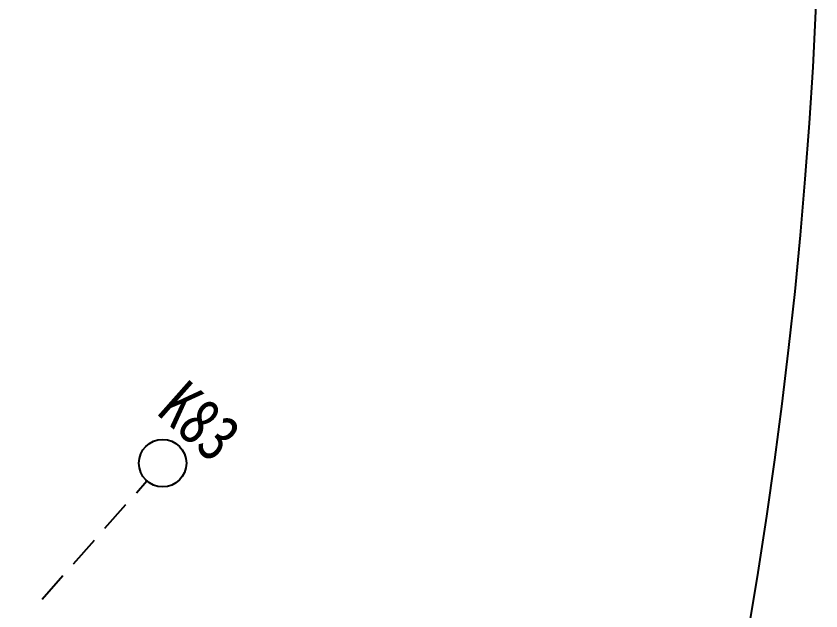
# Model space of a CAD drawing. Header units: inches. Extents: x 510447 to 606954, y 1095553 to 1134812.
# Drawn here: x 542854 to 544126, y 1124694 to 1125634 of the extents above; entities that cross this region are included whole.
import ezdxf

# ---------------------------------------------------------------- set-up
doc = ezdxf.new("R2010")
doc.units = ezdxf.units.IN
doc.header["$MEASUREMENT"] = 0
doc.linetypes.add('Kilométrica grande$1$JIS_02_2.0', pattern=[3, 2, -1])
doc.layers.add('Kilométrica grande$0$0-KM GRANDE', color=220, linetype='Continuous')
doc.styles.add('Kilométrica grande$0$哥Arial', font='Arial.ttf', dxfattribs={"width": 0.8})

# ---------------------------------------------------------------- blocks, each defined once
blk = doc.blocks.new('Kilométrica grande')
at = {"color": 1}
blk.add_arc((536167.2, 1126006.6), 7959.1, 349.65012, 149.58313, dxfattribs=at)
at = {"layer": 'Kilométrica grande$0$0-KM GRANDE', "linetype": 'Kilométrica grande$1$JIS_02_2.0', "lineweight": -3, "ltscale": 25}
blk.add_line((542895.1, 1124712.3), (543060.9, 1124899.4), dxfattribs=at)
at = {"layer": 'Kilométrica grande$0$0-KM GRANDE'}
blk.add_circle((543085.8, 1124927.4), 37.5, dxfattribs=at)
at = {"layer": 'Kilométrica grande$0$0-KM GRANDE', "linetype": 'Continuous', "lineweight": -3, "insert": (543119, 1124964.9, 0), "char_height": 75, "attachment_point": 8, "rotation": 318.4477, "style": 'Kilométrica grande$0$哥Arial'}
blk.add_mtext('{\\fSimHei|b0|i0|c134|p2;K83}', dxfattribs=at)

msp = doc.modelspace()

# ---------------------------------------------------------------- block references
msp.add_blockref('Kilométrica grande', (0, 0))

doc.saveas('drawing.dxf')
